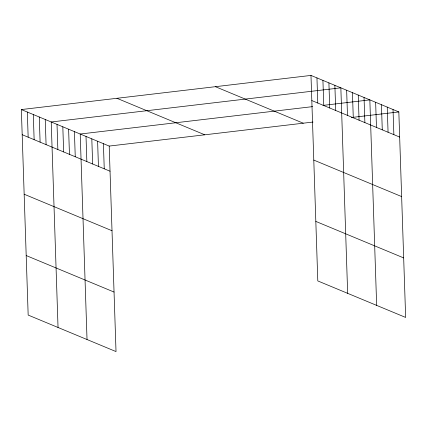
<?xml version="1.0" encoding="UTF-8"?>
<svg xmlns="http://www.w3.org/2000/svg" width="427" height="427" viewBox="0 0 427 427"><rect width="100%" height="100%" fill="white"/><g stroke="black" fill="none" stroke-linecap="round" stroke-linejoin="round"><path stroke-width="0.64" d="M21.35 109.563L109.205 146.071L116.021 351.581L28.166 315.073L21.35 109.563L310.979 75.419L398.834 111.927L405.65 317.437L317.795 280.929L310.979 75.419M312.623 106.627L80.212 134.025L87.028 339.534M323.025 105.4L369.841 99.881L376.657 305.385M109.205 146.071L313.007 122.047M351.368 117.521L398.834 111.927M311.811 100.558L399.667 137.067M215.4 86.686L303.255 123.195M313.786 160.082L401.642 196.585M116.929 98.295L204.784 134.804M315.82 221.405L403.675 257.913M22.183 134.702L110.038 171.211M24.158 194.226L112.013 230.735M26.191 255.549L114.046 292.057M393.032 109.52L393.87 134.654M387.236 107.108L388.068 132.247M381.439 104.7L382.272 129.84M375.637 102.288L376.475 127.427M364.044 97.473L364.877 122.608M358.242 95.061L359.075 120.2M352.446 92.654L353.278 117.793M346.649 90.241L347.482 115.381M347.663 293.338L340.847 87.834L51.219 121.978L58.04 327.482M334.875 85.352L335.707 110.492M328.902 82.87L329.735 108.004M322.924 80.388L323.762 105.522M316.951 77.901L317.784 103.04M103.409 143.664L104.241 168.804M97.607 141.252L98.44 166.391M91.81 138.844L92.643 163.984M86.014 136.432L86.846 161.571M74.415 131.617L75.248 156.752M68.614 129.205L69.452 154.344M62.817 126.798L63.65 151.937M57.021 124.385L57.853 149.525M45.246 119.496L46.079 144.636M39.273 117.014L40.106 142.154M33.301 114.532L34.133 139.666M27.323 112.05L28.161 137.184"/></g></svg>
